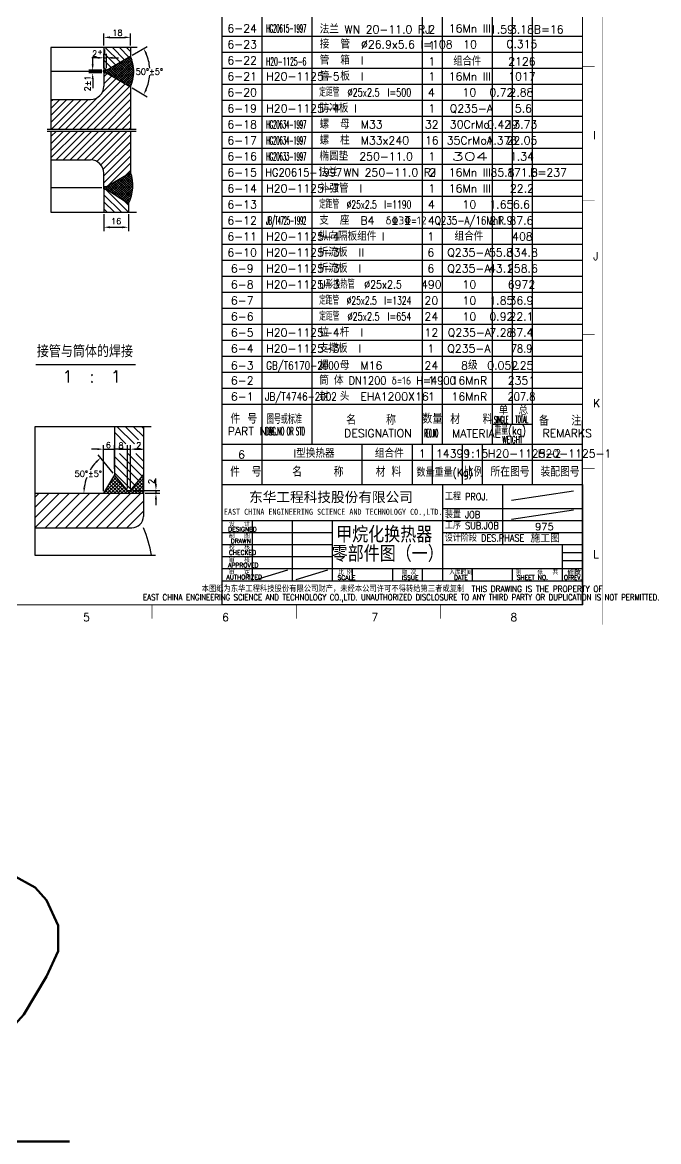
# Model space of a CAD drawing. Extents: x 49444 to 186655, y 41039 to 60167.
# Drawn here: x 81898 to 86664, y 41133 to 49522 of the extents above; entities that cross this region are included whole.
import ezdxf
from ezdxf.enums import TextEntityAlignment as Align

# ---------------------------------------------------------------- set-up
doc = ezdxf.new("R2010")
doc.units = 0
doc.header["$LTSCALE"] = 60
doc.header["$MEASUREMENT"] = 0
doc.header["$PDMODE"] = 3
doc.header["$PDSIZE"] = 0.001
doc.layers.get('0').update_dxf_attribs({"linetype": 'CONTINUOUS'})
doc.layers.get('DEFPOINTS').update_dxf_attribs({"linetype": 'CONTINUOUS'})
doc.layers.add('XX', color=7, linetype='CONTINUOUS')
doc.styles.add('ST', font='')
doc.styles.get("Standard").update_dxf_attribs({"font": 'txt_l', "bigfont": 'hztxt_l'})
doc.styles.get('ST').set_extended_font_data('SimSun')
doc.dimstyles.get("Standard").update_dxf_attribs({"dimtxt": 0.18, "dimasz": 0.18, "dimexe": 0.18, "dimexo": 0.0625, "dimgap": 0.09, "dimtad": 0, "dimtih": 1, "dimtoh": 1, "dimdec": 4, "dimzin": 0, "dimdsep": 46, "dimtxsty": 'Standard', "dimcen": 0.09, "dimadec": 0, "dimazin": 0, "dimtfac": 1, "dimtdec": 4, "dimtofl": 0, "dimtmove": 0, "dimatfit": 3, "dimfxl": 0, "dimtolj": 1, "dimtzin": 0, "dimarcsym": 0})
doc.dimstyles.new('STANDARD$0', dxfattribs={"dimtxt": 3, "dimasz": 3, "dimexe": 2, "dimexo": 1, "dimgap": 0.5, "dimtad": 1, "dimdec": 0, "dimzin": 0, "dimdsep": 46, "dimtxsty": 'Standard', "dimcen": 1, "dimclrd": 256, "dimclre": 256, "dimclrt": 256, "dimadec": 0, "dimazin": 0, "dimtfac": 1.5, "dimtdec": 3, "dimtix": 1, "dimtmove": 0, "dimatfit": 2, "dimfxl": 0, "dimtolj": 1, "dimarcsym": 0})
pattern_1 = [(135, (17528.828, 26978.415), (-8.8388348, -8.8388348), []), (225, (17528.828, 26978.415), (8.8388348, -8.8388348), [])]

# ---------------------------------------------------------------- blocks, each defined once
blk = doc.blocks.new('*D53')
at = {"lineweight": -2}
for p, q in [((82508.3, 48083.8), (82508.3, 47956.6)), ((82692.1, 48083.8), (82692.1, 47956.6)), ((82553.3, 47986.6), (82647.1, 47986.6))]:
    blk.add_line(p, q, dxfattribs=at)
for points in [[(82553.3, 47994.1), (82553.3, 47979.1), (82508.3, 47986.6)], [(82647.1, 47994.1), (82647.1, 47979.1), (82692.1, 47986.6)]]:
    blk.add_solid(points)
at = {"layer": 'DEFPOINTS', "color": 0}
for p in [(82508.3, 48098.8), (82692.1, 48098.8), (82692.1, 47986.6)]:
    blk.add_point(p, dxfattribs=at)
at = {"insert": (82600.5, 48032.1), "char_height": 45, "attachment_point": 5}
blk.add_mtext('\\A1;16', dxfattribs=at)
blk = doc.blocks.new('*D74')
at = {"lineweight": -2}
for p, q in [((82508.3, 49348.3), (82508.3, 49440.3)), ((82708.3, 49348.3), (82708.3, 49440.3)), ((82553.3, 49410.3), (82663.3, 49410.3))]:
    blk.add_line(p, q, dxfattribs=at)
for points in [[(82553.3, 49417.8), (82553.3, 49402.8), (82508.3, 49410.3)], [(82663.3, 49417.8), (82663.3, 49402.8), (82708.3, 49410.3)]]:
    blk.add_solid(points)
at = {"layer": 'DEFPOINTS', "color": 0}
for p in [(82508.3, 49333.3), (82708.3, 49410.3), (82708.3, 49333.3)]:
    blk.add_point(p, dxfattribs=at)
at = {"insert": (82610.2, 49444.4), "char_height": 45, "attachment_point": 5}
blk.add_mtext('\\A1;18', dxfattribs=at)
blk = doc.blocks.new('*D73')
at = {"color": 0, "lineweight": -2}
for p, q in [((82721.2, 49277), (82832.3, 49342.2)), ((82721.2, 49030.6), (82832.3, 48965.5))]:
    blk.add_line(p, q, dxfattribs=at)
for start, end in [(4.44181, 22.86159), (337.13841, 355.26553)]:
    blk.add_arc((82511.2, 49153.8), 342.2, start, end, dxfattribs=at)
at = {"color": 0}
for points in [[(82819.9, 49283.4), (82833.3, 49290.2), (82806.4, 49327)], [(82833.3, 49017.5), (82819.9, 49024.3), (82806.4, 48980.7)]]:
    blk.add_solid(points, dxfattribs=at)
at = {"layer": 'DEFPOINTS', "color": 0}
for p in [(82708.3, 49269.5), (82848.1, 49214.1), (82528.3, 49163.8), (82528.3, 49143.8), (82708.3, 49038.2)]:
    blk.add_point(p, dxfattribs=at)
at = {"color": 0, "insert": (82849.1, 49153), "char_height": 45, "attachment_point": 5}
blk.add_mtext('\\A1;50%%d±5%%d', dxfattribs=at)
blk = doc.blocks.new('*D72')
at = {"lineweight": -2}
for p, q in [((82424.7, 49208.8), (82424.7, 49253.8)), ((82493.3, 49163.8), (82394.7, 49163.8)), ((82493.3, 49143.8), (82394.7, 49143.8)), ((82424.7, 49143.8), (82424.7, 49163.8)), ((82424.7, 49098.8), (82424.7, 49053.8))]:
    blk.add_line(p, q, dxfattribs=at)
for points in [[(82417.2, 49208.8), (82432.2, 49208.8), (82424.7, 49163.8)], [(82417.2, 49098.8), (82432.2, 49098.8), (82424.7, 49143.8)]]:
    blk.add_solid(points)
at = {"layer": 'DEFPOINTS', "color": 0}
for p in [(82424.7, 49163.8), (82508.3, 49163.8), (82508.3, 49143.8)]:
    blk.add_point(p, dxfattribs=at)
at = {"insert": (82386.4, 49064.6), "char_height": 45, "attachment_point": 5, "rotation": 90}
blk.add_mtext('\\A1;2±1', dxfattribs=at)
blk = doc.blocks.new('*D71')
at = {"lineweight": -2}
for p, q in [((82463.3, 49256.9), (82418.3, 49256.9)), ((82508.3, 49178.8), (82508.3, 49286.9)), ((82508.3, 49256.9), (82528.3, 49256.9)), ((82528.3, 49178.8), (82528.3, 49286.9)), ((82573.3, 49256.9), (82618.3, 49256.9))]:
    blk.add_line(p, q, dxfattribs=at)
for points in [[(82463.3, 49264.4), (82463.3, 49249.4), (82508.3, 49256.9)], [(82573.3, 49264.4), (82573.3, 49249.4), (82528.3, 49256.9)]]:
    blk.add_solid(points)
at = {"layer": 'DEFPOINTS', "color": 0}
for p in [(82528.3, 49256.9), (82508.3, 49163.8), (82528.3, 49163.8)]:
    blk.add_point(p, dxfattribs=at)
at = {"insert": (82439.5, 49288.3), "char_height": 45, "attachment_point": 5}
blk.add_mtext('\\A1;2', dxfattribs=at)
blk = doc.blocks.new('CLB_WZ')
at = {"layer": 'XX'}
for s, height, p in [('单^J', 4, (-41.9, 15)), ('总^J', 4, (-32, 14.9)), ('件 号^J', 5, (-175.9, 10.5)), ('名    称^J', 5, (-118.09, 9.9)), ('数量^J', 5, (-80, 10.5)), ('材   料^J', 5, (-66.09, 10.3)), ('备   注^J', 5, (-21.8, 9.5)), ('PART NO.', 4, (-177.2, 4.7)), ('DESIGNATION^J', 4, (-119.09, 3.7)), ('MATERIAL^J', 4, (-65.19, 3.5)), ('REMARKS^J', 4, (-20, 3.7))]:
    blk.add_text(s, height=height, dxfattribs=at).set_placement(p)
for s, height, width, p, p2 in [('图号或标准^J', 5, 0.798981, (-157.7, 10.3), (-138.1, 10.3)), ('SINGLE^J', 3.5, 0.800977, (-44.2, 10.7), (-36, 10.7)), ('TOTAL^J', 3.5, 0.904762, (-33.6, 10.8), (-26, 10.8)), ('DWG.NO OR STD^J', 4, 0.813953, (-158.4, 4.7), (-137.4, 4.7)), ('REO.NO^J', 4, 0.658541, (-79, 3.7), (-71.23, 3.7)), ('重量(kg)^J', 4, 1.174935, (-44, 5), (-26, 5)), ('WEIGHT', 3.5, 0.996337, (-40.07, 0.76), (-29.87, 0.76))]:
    blk.add_text(s, height=height, dxfattribs=dict(at, width=width)).set_placement(p, p2, align=Align.FIT)
blk = doc.blocks.new('*D49')
at = {"lineweight": -2}
for p, q in [((82640.6, 46323.3), (82595.6, 46323.3)), ((82685.6, 46029.1), (82685.6, 46353.3)), ((82685.6, 46323.3), (82707.2, 46323.3)), ((82707.2, 46029.1), (82707.2, 46353.3)), ((82752.2, 46323.3), (82797.2, 46323.3))]:
    blk.add_line(p, q, dxfattribs=at)
for points in [[(82640.6, 46330.8), (82640.6, 46315.8), (82685.6, 46323.3)], [(82752.2, 46330.8), (82752.2, 46315.8), (82707.2, 46323.3)]]:
    blk.add_solid(points)
at = {"layer": 'DEFPOINTS', "color": 0}
for p in [(82707.2, 46323.3), (82685.6, 46014.1), (82707.2, 46014.1)]:
    blk.add_point(p, dxfattribs=at)
at = {"insert": (82770, 46351.7), "char_height": 45, "attachment_point": 5}
blk.add_mtext('\\A1;2', dxfattribs=at)
blk = doc.blocks.new('*D48')
at = {"lineweight": -2}
for p, q in [((82588.4, 46177.2), (82588.4, 46353.3)), ((82640.6, 46323.3), (82633.4, 46323.3)), ((82685.6, 46029.1), (82685.6, 46353.3))]:
    blk.add_line(p, q, dxfattribs=at)
for points in [[(82633.4, 46330.8), (82633.4, 46315.8), (82588.4, 46323.3)], [(82640.6, 46330.8), (82640.6, 46315.8), (82685.6, 46323.3)]]:
    blk.add_solid(points)
at = {"layer": 'DEFPOINTS', "color": 0}
for p in [(82588.4, 46323.3), (82588.4, 46162.2), (82685.6, 46014.1)]:
    blk.add_point(p, dxfattribs=at)
at = {"insert": (82637, 46350.7), "char_height": 45, "attachment_point": 5}
blk.add_mtext('\\A1;8', dxfattribs=at)
blk = doc.blocks.new('*D41')
at = {"color": 0, "lineweight": -2}
blk.add_line((82578.8, 46143), (82464.7, 46280.9), dxfattribs=at)
for start, end in [(137.10744, 149.66072), (159.74663, 172.50946)]:
    blk.add_arc((82703.4, 45992.5), 344.5, start, end, dxfattribs=at)
at = {"color": 0}
for points in [[(82445.9, 46232.4), (82456.2, 46221.5), (82483.8, 46257.8)], [(82369.4, 46036.9), (82354.4, 46037.9), (82359, 45992.5)]]:
    blk.add_solid(points, dxfattribs=at)
at = {"layer": 'DEFPOINTS', "color": 0}
for p in [(82416.5, 46183), (82588.4, 46131.5), (81991.5, 45992.5), (82685.6, 46014.1), (82804.4, 45992.5)]:
    blk.add_point(p, dxfattribs=at)
at = {"color": 0, "insert": (82391.7, 46139.1), "char_height": 45, "attachment_point": 5}
blk.add_mtext('\\A1;50%%d±5%%d', dxfattribs=at)
blk = doc.blocks.new('*D47')
at = {"lineweight": -2}
for p, q in [((82459.8, 46323.3), (82414.8, 46323.3)), ((82504.8, 46007.5), (82504.8, 46353.3)), ((82504.8, 46323.3), (82588.4, 46323.3)), ((82588.4, 46174.9), (82588.4, 46353.3)), ((82633.4, 46323.3), (82678.4, 46323.3))]:
    blk.add_line(p, q, dxfattribs=at)
for points in [[(82459.8, 46330.8), (82459.8, 46315.8), (82504.8, 46323.3)], [(82633.4, 46330.8), (82633.4, 46315.8), (82588.4, 46323.3)]]:
    blk.add_solid(points)
at = {"layer": 'DEFPOINTS', "color": 0}
for p in [(82588.4, 46323.3), (82588.4, 46159.9), (82504.8, 45992.5)]:
    blk.add_point(p, dxfattribs=at)
at = {"insert": (82542.1, 46354), "char_height": 45, "attachment_point": 5}
blk.add_mtext('\\A1;6', dxfattribs=at)
blk = doc.blocks.new('*X0')
at = {"color": 0}
for p, q in [((448.97, 250.98), (465.99, 268)), ((448.97, 258.05), (458.92, 268)), ((448.97, 265.12), (451.85, 268)), ((449.06, 244), (473.06, 268)), ((456.13, 244), (480.13, 268)), ((463.2, 244), (487.2, 268)), ((470.27, 244), (494.27, 268)), ((477.34, 244), (501.34, 268)), ((484.41, 244), (508.41, 268)), ((491.49, 244), (515.49, 268)), ((498.56, 244), (522.56, 268)), ((505.63, 244), (524.23, 262.6)), ((512.7, 244), (524.23, 255.53))]:
    blk.add_line(p, q, dxfattribs=at)
blk = doc.blocks.new('*D46')
at = {"lineweight": -2}
for p, q in [((82898.7, 46059.1), (82898.7, 46104.1)), ((82722.2, 46014.1), (82928.7, 46014.1)), ((82818.8, 45992.5), (82928.7, 45992.5)), ((82898.7, 46014.1), (82898.7, 45992.5)), ((82898.7, 45947.5), (82898.7, 45902.5))]:
    blk.add_line(p, q, dxfattribs=at)
for points in [[(82891.2, 46059.1), (82906.2, 46059.1), (82898.7, 46014.1)], [(82891.2, 45947.5), (82906.2, 45947.5), (82898.7, 45992.5)]]:
    blk.add_solid(points)
at = {"layer": 'DEFPOINTS', "color": 0}
for p in [(82707.2, 46014.1), (82803.8, 45992.5), (82898.7, 45992.5)]:
    blk.add_point(p, dxfattribs=at)
at = {"insert": (82864.7, 46080.7), "char_height": 45, "attachment_point": 5, "rotation": 90}
blk.add_mtext('\\A1;2', dxfattribs=at)

msp = doc.modelspace()

# ---------------------------------------------------------------- hatches: boundary and pattern name
h = msp.add_hatch()
h.set_pattern_fill('ANSI31', color=256, scale=300, angle=90, style=0)
h.set_pattern_definition([(135, (17528.828, 26978.415), (-26.516504, -26.516504), [])])
h.paths.add_polyline_path([(82508.279107, 49333.316495), (82508.279107, 49163.844507), (82528.279107, 49163.844507), (82708.279107, 49269.454503), (82708.279107, 49333.316495)])
h.paths.add_polyline_path([(82692.052019, 48165.988748), (82528.279107, 48271.598744), (82508.279107, 48271.598744), (82508.279107, 48098.777357), (82692.052019, 48098.777357)])
h = msp.add_hatch()
h.set_pattern_fill('ANSI37', color=256, scale=100, angle=90, style=0)
h.set_pattern_definition(pattern_1)
h.paths.add_polyline_path([(82708.279107, 49269.454503), (82528.279107, 49163.844507), (82508.279107, 49163.844507, 0.3564255035), (82508.279107, 49143.844507), (82528.279107, 49143.844507), (82708.279107, 49038.23451, 0.2133487302)])
h = msp.add_hatch()
h.set_pattern_fill('ANSI31', color=256, scale=300, style=0)
h.set_pattern_definition([(45, (17528.828, 26932.964), (-26.516504, 26.516504), [])])
h.paths.add_polyline_path([(82708.279107, 48722.444254), (82708.279107, 49038.23451), (82528.279107, 49143.844507), (82508.279107, 49143.844507), (82508.279107, 49043.844507, -0.4142135624), (82408.279107, 48943.844507), (82112.329671, 48943.844507), (82112.329671, 48722.444254)])
h.paths.add_polyline_path([(82112.329671, 48707.11092), (82112.329671, 48491.598744), (82408.279107, 48491.598744, -0.4142135624), (82508.279107, 48391.598744), (82508.279107, 48291.598744), (82528.279107, 48291.598744), (82708.279107, 48397.20874), (82708.279107, 48707.11092)])
h = msp.add_hatch()
h.set_pattern_fill('ANSI37', color=256, scale=100, angle=90, style=0)
h.set_pattern_definition(pattern_1)
h.paths.add_polyline_path([(82528.279107, 48291.598744), (82508.279107, 48291.598744, 0.3564255035), (82508.279107, 48271.598744), (82528.279107, 48271.598744), (82692.052019, 48165.988748, 0.2128252626), (82708.279107, 48397.20874)])
h = msp.add_hatch()
h.set_pattern_fill('ANSI37', color=256, scale=150, style=0)
h.set_pattern_definition([(45, (31388.223, -2051.364), (-13.258252, 13.258252), []), (135, (31388.223, -2051.364), (-13.258252, -13.258252), [])])
h.paths.add_polyline_path([(82804.356159, 45992.469368), (82804.356159, 46130.989041), (82707.156159, 46014.069368), (82685.556159, 46014.069368), (82588.356159, 46131.493444), (82504.800875, 45992.469368)])

# ---------------------------------------------------------------- linework, layer by layer
for p, q in [((83394.736805, 46057.422896), (83394.736805, 50377.422896)), ((83694.736805, 46357.422896), (83694.736805, 50377.422896)), ((84069.736805, 46357.422896), (84069.736805, 50377.422896)), ((84894.736805, 46357.422896), (84894.736805, 50377.422896)), ((85044.736805, 46357.422896), (85044.736805, 50377.422896)), ((85419.736805, 46357.422896), (85419.736805, 50377.422896)), ((85569.736805, 46507.422896), (85569.736805, 50377.422896)), ((85719.736805, 46357.422896), (85719.736805, 50377.422896)), ((86094.736805, 49417.422896), (83394.736805, 49417.422896)), ((82508.279107, 49333.316495), (82508.279107, 49163.844507)), ((82708.279107, 49333.316495), (82708.279107, 49269.454503)), ((82528.279107, 49163.844507), (82708.279107, 49269.454503)), ((86094.736805, 49297.422896), (83394.736805, 49297.422896)), ((86094.736805, 49177.422896), (83394.736805, 49177.422896)), ((82496.400492, 49153.844507), (82112.329671, 49153.844507)), ((82508.279107, 49163.844507), (82528.279107, 49163.844507)), ((82508.279107, 49143.844507), (82508.279107, 49043.844507)), ((82508.279107, 49143.844507), (82528.279107, 49143.844507)), ((82528.279107, 49143.844507), (82708.279107, 49038.23451)), ((82424.652794, 49053.844507), (82424.652794, 49028.204105)), ((82708.279107, 49038.23451), (82708.279107, 48722.444254)), ((86094.736805, 49057.422896), (83394.736805, 49057.422896)), ((82112.329671, 48943.844507), (82408.279107, 48943.844507)), ((86094.736805, 48937.422896), (83394.736805, 48937.422896)), ((86094.736805, 48817.422896), (83394.736805, 48817.422896)), ((82084.822005, 48722.444254), (82749.32298, 48722.444254)), ((82084.822005, 48707.11092), (82749.32298, 48707.11092)), ((82708.279107, 48707.11092), (82708.279107, 48397.20874)), ((86094.736805, 48697.422896), (83394.736805, 48697.422896)), ((86094.736805, 48577.422896), (83394.736805, 48577.422896)), ((82112.329671, 48491.598744), (82408.279107, 48491.598744)), ((86094.736805, 48457.422896), (83394.736805, 48457.422896)), ((82508.279107, 48291.598744), (82508.279107, 48391.598744)), ((82528.279107, 48291.598744), (82708.279107, 48397.20874)), ((86094.736805, 48337.422896), (83394.736805, 48337.422896)), ((82494.144506, 48281.598744), (82112.329671, 48281.598744)), ((82508.279107, 48291.598744), (82528.279107, 48291.598744)), ((82508.279107, 48271.598744), (82508.279107, 48098.777357)), ((82508.279107, 48271.598744), (82528.279107, 48271.598744)), ((82528.279107, 48271.598744), (82692.052019, 48165.988748)), ((82692.052019, 48165.988748), (82692.052019, 48098.777357)), ((86094.736805, 48217.422896), (83394.736805, 48217.422896)), ((86094.736805, 48097.422896), (83394.736805, 48097.422896)), ((86094.736805, 47977.422896), (83394.736805, 47977.422896)), ((86094.736805, 47857.422896), (83394.736805, 47857.422896)), ((86094.736805, 47737.422896), (83394.736805, 47737.422896)), ((86094.736805, 47617.422896), (83394.736805, 47617.422896)), ((86094.736805, 47497.422896), (83394.736805, 47497.422896)), ((86094.736805, 47377.422896), (83394.736805, 47377.422896)), ((86094.736805, 47257.422896), (83394.736805, 47257.422896)), ((86094.736805, 47137.422896), (83394.736805, 47137.422896)), ((86094.736805, 47017.422896), (83394.736805, 47017.422896)), ((81999.524289, 46956.855304), (82745.422548, 46956.855304)), ((86094.736805, 46897.422896), (83394.736805, 46897.422896)), ((86094.736805, 46777.422896), (83394.736805, 46777.422896)), ((86094.736805, 46657.422896), (83394.736805, 46657.422896)), ((81991.495158, 46491.098007), (81991.495158, 45528.11475)), ((82861.676404, 46491.098007), (81991.495158, 46491.098007)), ((85719.736805, 46507.422896), (85419.736805, 46507.422896)), ((85562.735759, 45940.285775), (86027.745651, 46010.037258)), ((85044.736804, 45877.422889), (86094.736809, 45877.422889)), ((85562.735759, 45797.622734), (86027.745651, 45867.374217)), ((83619.736809, 45787.422889), (83619.736809, 45337.422889)), ((83919.736803, 45787.422889), (83919.736803, 45337.422889)), ((85044.736809, 45787.422889), (86094.736809, 45787.422889)), ((83394.736809, 45697.422889), (84219.736809, 45697.422889)), ((85044.736804, 45697.422889), (86094.736809, 45697.422889)), ((83394.736809, 45607.422889), (84219.736809, 45607.422889)), ((85944.736809, 45607.422889), (86094.736809, 45607.422889)), ((81991.495158, 45528.11475), (82896.475122, 45528.11475)), ((83394.736809, 45517.422889), (84219.736809, 45517.422889)), ((85944.736809, 45547.422889), (86094.736809, 45547.422889)), ((85944.736809, 45487.422889), (86094.736809, 45487.422889)), ((83648.343099, 45346.004785), (83887.433981, 45417.732051)), ((83948.343093, 45346.004785), (84187.433974, 45417.732051))]:
    msp.add_line(p, q)
at = {"color": 0}
for p, q in [((82737.270656, 46362.575408), (82608.748056, 46491.098007)), ((82768.864021, 46392.076068), (82669.842082, 46491.098007)), ((82804.356155, 46417.67796), (82730.936108, 46491.098007)), ((82804.356155, 46478.771986), (82792.030134, 46491.098007)), ((82674.324118, 46364.226341), (82588.356155, 46450.395882)), ((82768.096654, 46087.373306), (82588.356155, 46267.113805)), ((82795.830394, 46120.733592), (82626.107003, 46290.456982)), ((82804.356155, 46173.301856), (82687.201029, 46290.456982)), ((82804.356155, 46234.395882), (82748.295055, 46290.456982)), ((82740.362914, 46054.01302), (82588.356155, 46206.019779)), ((82712.914991, 46020.996536), (82588.356155, 46145.555372))]:
    msp.add_line(p, q, dxfattribs=at)
for points, format in [([(77334.736803, 57622.422896, 1.5, 1.5, 0), (77334.736803, 45007.422896, 1.5, 1.5, 0), (86244.736803, 45007.422896, 1.5, 1.5, 0), (86244.736803, 57622.422896, 1.5, 1.5, 0), (77334.736803, 57622.422896, 1.5, 1.5, 1.9635677679)], "xyseb"), ([(77709.736803, 57472.422896, 7.5, 7.5, 0), (77709.736803, 45157.422896, 7.5, 7.5, 0), (86094.736803, 45157.422896, 7.5, 7.5, 0), (86094.736803, 57472.422896, 7.5, 7.5, 0), (77709.736803, 57472.422896, 7.5, 7.5, 0)], "xyseb"), ([(86184.736803, 49192.422896, 4.5, 4.5, 0), (86094.736803, 49192.422896, 4.5, 4.5, 0)], "xyseb"), ([(86184.736803, 48187.422896, 4.5, 4.5, 0), (86094.736803, 48187.422896, 4.5, 4.5, 0)], "xyseb"), ([(86184.736803, 47182.422896, 4.5, 4.5, 0), (86094.736803, 47182.422896, 4.5, 4.5, 0)], "xyseb"), ([(86184.736803, 46177.422896, 4.5, 4.5, 0), (86094.736803, 46177.422896, 4.5, 4.5, 0)], "xyseb"), ([(82717.956159, 45733.269368, 0.414214), (82804.356159, 45819.669368)], "xyb"), ([(82866.079379, 45528.11475, 0.050567), (82806.207214, 45734.69756, 0.383142)], "xyb"), ([(82869.736803, 45157.422896, 4.5, 4.5, 0), (82869.736803, 45052.422896, 4.5, 4.5, 0)], "xyseb"), ([(83949.736803, 45157.422896, 4.5, 4.5, 0), (83949.736803, 45052.422896, 4.5, 4.5, 0)], "xyseb"), ([(85029.736803, 45157.422896, 4.5, 4.5, 0), (85029.736803, 45052.422896, 4.5, 4.5, 0)], "xyseb")]:
    msp.add_lwpolyline(points, format=format)
for points in [[(82757.987281, 49333.316495), (82112.329671, 49333.316495), (82112.329671, 48722.444254)], [(82112.329671, 48707.11092), (82112.329671, 48098.777357), (82754.07183, 48098.777357)], [(82588.356159, 46491.098003), (82588.356159, 46131.493444)], [(82804.356159, 46491.098003), (82804.356159, 45819.669368)], [(86094.736805, 45157.422895), (86094.736805, 46537.422895)], [(86094.736805, 46357.422896), (83394.736805, 46357.422896)], [(86094.736805, 46237.422896), (83394.736805, 46237.422896)], [(82588.356159, 46131.493444), (82504.800875, 45992.469368)], [(82685.556159, 46014.069368), (82588.356159, 46131.493444)], [(82707.156159, 46014.069368), (82804.356159, 46130.989041)], [(81991.495163, 45992.469368), (82804.356159, 45992.469368)], [(82685.556159, 46014.069368), (82707.156159, 46014.069368)], [(86094.736803, 46057.422896), (86094.736803, 45157.422896), (83394.736803, 45157.422896), (83394.736803, 46057.422896)], [(83394.736803, 46057.422896), (86094.736803, 46057.422896)], [(85044.736803, 46057.422896), (85044.736803, 45337.422896)], [(85494.736803, 46057.422896), (85494.736803, 45607.422896)], [(81991.495163, 45733.269368), (82717.956159, 45733.269368)], [(83394.736803, 45787.422896), (85044.736803, 45787.422896)], [(84219.736803, 45787.422896), (84219.736803, 45337.422896)], [(85044.736803, 45607.422896), (86094.736803, 45607.422896)], [(85944.736803, 45337.422896), (85944.736803, 45607.422896)], [(83394.736803, 45427.422896), (86094.736803, 45427.422896)], [(84369.736803, 45427.422896), (84369.736803, 45337.422896)], [(84669.736803, 45427.422896), (84669.736803, 45337.422896)], [(84894.736803, 45337.422896), (84894.736803, 45427.422896)], [(85269.736803, 45337.422896), (85269.736803, 45427.422896)], [(85569.736803, 45337.422896), (85569.736803, 45427.422896)], [(83394.736803, 45337.422896), (86094.736803, 45337.422896)]]:
    msp.add_lwpolyline(points)
at = {"color": 7}
for points in [[(83694.736805, 46057.422896), (83694.736805, 46357.422896)], [(84444.736805, 46057.422896), (84444.736805, 46357.422896)], [(84819.736805, 46057.422896), (84819.736805, 46357.422896)], [(84969.736805, 46057.422896), (84969.736805, 46357.422896)], [(85194.736805, 46057.422896), (85194.736805, 46357.422896)], [(85344.736805, 46057.422896), (85344.736805, 46357.422896)], [(85719.736805, 46057.422896), (85719.736805, 46357.422896)]]:
    msp.add_lwpolyline(points, dxfattribs=at)
for centre, radius, start, end in [((82449.670356, 49153.844507), 283.273997, 335.9131621668, 24.0868378332), ((82520.525157, 49153.844507), 15.810304, 140.7652721719, 219.2347278284), ((82408.279107, 49043.844507), 100, 270, 0), ((82408.279107, 48391.598744), 100, 0, 90), ((82440.860143, 48299.796876), 284.608458, 331.9560889523, 20.0150054381), ((82520.525157, 48281.598744), 15.810304, 140.7652721716, 219.2347278281)]:
    msp.add_arc(centre, radius, start, end)

# ---------------------------------------------------------------- block references
for name, p, xscale, yscale, zscale in [('CLB_WZ', (86094.736805, 46357.422896), 15, 15, 15), ('*X0', (77142.650149, 43098.083749), 10.8, 10.8, 10.8)]:
    msp.add_blockref(name, p, dxfattribs=dict(xscale=xscale, yscale=yscale, zscale=zscale))

# ---------------------------------------------------------------- texts
for s, height, p in [('6-24', 60, (83544.736805, 49447.422896)), ('16Mn III', 60, (85250.443398, 49447.422895)), ('2', 60, (84965.443396, 49439.600994)), ('1.59', 60, (85490.443396, 49439.600994)), ('3.18', 60, (85640.443396, 49439.600994)), ('B=16', 60, (85841.15919, 49439.600994)), ('6-23', 60, (83544.736805, 49327.422896)), ('1', 60, (84965.443396, 49319.600994)), ('10', 60, (85251.378259, 49327.422896)), ('0.315', 60, (85640.443396, 49330.355176)), ('6-22', 60, (83544.736805, 49207.422896)), ('1', 60, (84965.443394, 49199.600994)), ('2126', 60, (85640.443394, 49199.600994)), ('6-21', 60, (83544.736805, 49087.422896)), ('1', 60, (84965.631046, 49087.422896)), ('16Mn III', 60, (85250.443398, 49087.422895)), ('1017', 60, (85640.631046, 49087.422896)), ('6-20', 60, (83544.736805, 48967.422896)), ('4', 60, (84961.94869, 48967.422896)), ('10', 60, (85246.94869, 48967.422896)), ('0.72', 60, (85486.94869, 48967.422896)), ('2.88', 60, (85636.94869, 48967.422896)), ('6-19', 60, (83544.736805, 48847.422896)), ('1', 60, (84966.335278, 48847.422896)), ('Q235-A', 60, (85261.774757, 48847.422896)), ('5.6', 60, (85651.774757, 48847.422896)), ('6-18', 60, (83544.736805, 48727.422896)), ('32', 60, (84965.443398, 48727.422895)), ('30CrMo', 60, (85250.443398, 48727.422895)), ('13.73', 60, (85640.443398, 48727.422895)), ('6-17', 60, (83544.736805, 48607.422896)), ('16', 60, (84965.443398, 48607.422895)), ('35CrMoA', 60, (85250.443398, 48607.422895)), ('1.378', 60, (85490.443398, 48607.422895)), ('22.05', 60, (85640.443398, 48607.422895)), ('6-16', 60, (83544.736805, 48487.422896)), ('1', 60, (84965.443398, 48487.422895)), ('1.34', 60, (85640.443398, 48487.422895)), ('6-15', 60, (83544.736805, 48367.422896)), ('16Mn III', 60, (85250.443398, 48367.422895)), ('6-14', 60, (83544.736805, 48247.422896)), ('1', 60, (84965.443398, 48247.422895)), ('16Mn III', 60, (85250.443398, 48247.422895)), ('22.2', 60, (85640.443398, 48247.422895)), ('6-13', 60, (83544.736805, 48127.422896)), ('4', 60, (84961.94869, 48127.422896)), ('10', 60, (85246.94869, 48127.422896)), ('1.65', 60, (85486.94869, 48127.422896)), ('6.6', 60, (85636.94869, 48127.422896)), ('6-12', 60, (83544.736805, 48007.422896)), ('4', 60, (84961.94869, 48007.422896)), ('21.9', 60, (85486.94869, 48007.422896)), ('87.6', 60, (85636.94869, 48007.422896)), ('6-11', 60, (83544.736805, 47887.422896)), ('1', 60, (84958.36451, 47887.422896)), ('组合件', 60, (85243.36451, 47887.422896)), ('408', 60, (85644.136906, 47887.422896)), ('6-10', 60, (83544.736805, 47767.422896)), ('6', 60, (84958.36451, 47767.422896)), ('Q235-A', 60, (85243.36451, 47767.422896)), ('55.8', 60, (85483.36451, 47767.422896)), ('334.8', 60, (85644.136906, 47767.422896)), ('6-9', 60, (83544.736805, 47647.422896)), ('6', 60, (84958.36451, 47647.422896)), ('Q235-A', 60, (85243.36451, 47647.422896)), ('43.1', 60, (85483.36451, 47647.422896)), ('258.6', 60, (85644.136906, 47647.422896)), ('6-8', 60, (83544.736804, 47527.422896)), ('490', 60, (84961.94869, 47527.422896)), ('10', 60, (85246.94869, 47527.422896)), ('6972', 60, (85636.94869, 47527.422896)), ('6-7', 60, (83544.736804, 47407.422896)), ('20', 60, (84961.94869, 47407.422896)), ('10', 60, (85246.94869, 47407.422896)), ('1.85', 60, (85486.94869, 47407.422896)), ('36.9', 60, (85636.94869, 47407.422896)), ('6-6', 60, (83544.736804, 47287.422896)), ('24', 60, (84961.94869, 47287.422896)), ('10', 60, (85246.94869, 47287.422896)), ('0.92', 60, (85486.94869, 47287.422896)), ('22.1', 60, (85636.94869, 47287.422896)), ('6-5', 60, (83544.736804, 47167.422896)), ('12', 60, (84961.94869, 47167.422896)), ('Q235-A', 60, (85246.94869, 47167.422896)), ('7.28', 60, (85486.94869, 47167.422896)), ('87.4', 60, (85636.94869, 47167.422896)), ('6-4', 60, (83544.736804, 47047.422896)), ('1', 60, (84958.36451, 47047.422896)), ('Q235-A', 60, (85243.36451, 47047.422896)), ('8级', 60, (85246.948688, 46920.253539)), ('6-3', 60, (83544.736802, 46920.253539)), ('24', 60, (84961.948688, 46920.253539)), ('0.052', 60, (85496.38735, 46920.253539)), ('1.25', 60, (85636.948688, 46920.253539)), ('6-2', 60, (83544.736804, 46807.422896)), ('1', 60, (84961.94869, 46807.422896)), ('16MnR', 60, (85246.94869, 46807.422896)), ('2351', 60, (85636.94869, 46807.422896)), ('6-1', 60, (83544.736804, 46687.422896)), ('1', 60, (84961.94869, 46687.422896)), ('16MnR', 60, (85246.94869, 46687.422896)), ('甲烷化换热器 ', 120, (84649.849679, 45623.351548)), ('零部件图（一）', 120, (84635.170795, 45479.095727))]:
    msp.add_text(s, height=height).set_placement(p, align=Align.CENTER)
for s, width, p, p2 in [('HG20615-1997', 0.843882, (83724.736809, 49447.422895), (84024.736809, 49447.422895)), ('H20-1125-6', 1.015228, (83724.736804, 49199.600994), (84024.736804, 49199.600994)), ('组合件', 1.191063, (85126.631201, 49199.600994), (85335.4395, 49199.600994)), ('定距管  %%c25x2.5  l=500', 1.052632, (84121.94869, 48967.422896), (84811.94869, 48967.422896)), ('HG20634-1997', 0.843882, (83724.736809, 48727.422895), (84024.736809, 48727.422895)), ('HG20634-1997', 0.843882, (83724.736809, 48607.422895), (84024.736809, 48607.422895)), ('HG20633-1997', 0.843882, (83724.736809, 48487.422895), (84024.736809, 48487.422895)), ('304', 3.157895, (85115.443398, 48487.422895), (85385.443398, 48487.422895)), ('定距管  %%c25x2.5  l=1190', 1.006565, (84121.94869, 48127.422896), (84811.94869, 48127.422896)), ('JB/T4725-1992', 0.77821, (83724.736805, 48007.422896), (84024.736805, 48007.422896)), ('U形换热管  %%c25x2.5  ', 1.15, (84121.94869, 47527.422896), (84811.94869, 47527.422896)), ('定距管  %%c25x2.5  l=1324', 1.006565, (84121.94869, 47407.422896), (84811.94869, 47407.422896)), ('定距管  %%c25x2.5  l=654', 1.052632, (84121.94869, 47287.422896), (84811.94869, 47287.422896))]:
    msp.add_text(s, height=60, dxfattribs=dict(width=width)).set_placement(p, p2, align=Align.FIT)
for s, height, p in [('法兰 WN 20-11.0 RJ', 60, (84125.443396, 49439.600994)), ('接  管  %%c26.9x5.6 l=108', 60, (84126.378259, 49327.422896)), ('+1', 34.848, (82460.315935, 49283.869725)), ('管  箱  I', 60, (84125.631046, 49207.422896)), ('H20-1125-5', 60, (83724.736805, 49087.422896)), ('管  板  I', 60, (84125.631046, 49087.422896)), ('防冲板 I', 60, (84125.174755, 48847.422896)), ('H20-1125-4', 60, (83724.967305, 48847.422896)), ('螺  母  M33', 60, (84123.849505, 48727.422895)), ('螺  柱  M33x240', 60, (84123.849505, 48607.422895)), ('I', 60, (86174.146895, 48648.042595)), ('椭圆垫  250-11.0', 60, (84123.849505, 48487.422895)), ('H20-1125-7', 60, (83724.736809, 48247.422895)), ('补强管  I', 60, (84125.443398, 48247.422895)), ('支  座  B4  δ%%1323%%133=12', 60, (84121.94869, 48007.422896)), ('H20-1125-4', 60, (83724.736805, 47887.422896)), ('纵向隔板组件 I', 60, (84118.36451, 47887.422896)), ('H20-1125-3', 60, (83724.736805, 47767.422896)), ('折流板  II', 60, (84118.36451, 47767.422896)), ('J', 60, (86174.146895, 47740.542595)), ('H20-1125-3', 60, (83724.736805, 47647.422896)), ('折流板  I', 60, (84118.36451, 47647.422896)), ('H20-1125-3', 60, (83724.736805, 47527.422896)), ('H20-1125-4', 60, (83724.736805, 47167.422896)), ('拉  杆  I', 60, (84121.94869, 47167.422896)), ('接管与筒体的焊接', 90, (82006.560982, 47011.873536)), ('H20-1125-3', 60, (83724.736805, 47047.422896)), ('支撑板  I', 60, (84118.36451, 47047.422896)), ('螺  母  M16', 60, (84121.948688, 46920.253539)), ('1  :  1', 90, (82198.709273, 46823.075651)), ('封  头  EHA1200X16', 60, (84121.94869, 46687.422896)), ('K', 60, (86174.146895, 46638.042595)), ('6', 60, (83514.736807, 46252.422897)), ('I型换热器', 60, (83928.720902, 46260.128789)), ('组合件', 60, (84538.963983, 46260.128789)), ('1', 60, (84867.980492, 46260.128789)), ('14399', 60, (84996.258167, 46260.128789)), ('1:15', 60, (85208.830695, 46260.128789)), ('H20-1125-2', 60, (85385.480492, 46260.128789)), ('H20-1125-1', 60, (85760.480492, 46260.128789)), ('DESIGNED^J', 33, (83439.735735, 45706.125402)), ('DRAWN^J', 33, (83459.096602, 45618.197896)), ('CHECKED^J', 33, (83445.361826, 45531.992215)), ('L', 60, (86174.146895, 45505.542595)), ('APPROVED^J', 33, (83439.128011, 45437.114163)), ('修改', 37.5, (85981.195488, 45378.402346)), ('AUTHORIZED', 33, (83426.528194, 45347.114163)), ('SCALE', 33, (84259.111582, 45343.617468)), ('ISSUE', 33, (84740.765508, 45343.617468)), ('DATE', 33, (85131.481366, 45344.922889)), ('SHEET NO.    OF^J', 33, (85601.432472, 45344.922889)), ('5', 60, (82352.236803, 45033.042595)), ('6', 60, (83394.736803, 45033.042595)), ('7', 60, (84512.236803, 45033.042595)), ('8', 60, (85554.736803, 45033.042595)), ('2', 2000, (80794.000378, 41132.516082))]:
    msp.add_text(s, height=height).set_placement(p)
for s, p in [('0.429', (85494.736807, 48757.422896)), ('2', (84969.736807, 48397.422896)), ('85.8', (85494.736807, 48397.422896)), ('171.6', (85644.736807, 48397.422896)), ('B=237', (85840.431375, 48397.422896))]:
    msp.add_text(s, height=60).set_placement(p, align=Align.MIDDLE_CENTER)
at = {"width": 0.9}
msp.add_text('HG20615-1997', height=60, dxfattribs=at).set_placement((83717.236807, 48397.422896), align=Align.MIDDLE_LEFT)
for s, height, p in [('法兰 WN 250-11.0 RJ', 60, (84117.564025, 48397.422896)), ('975', 54.4251969, (85738.98837, 45742.422897)), ('施工图', 54.4251969, (85704.587161, 45652.422897))]:
    msp.add_text(s, height=height).set_placement(p, align=Align.MIDDLE_LEFT)
for s, height, width, p in [('Q235-A/16MnR', 60, 0.8, (85246.94869, 48007.422896)), ('78.9', 60, 0.9, (85638.086051, 47047.422896)), ('207.8', 60, 0.9, (85636.94869, 46687.422896)), ('EAST CHINA ENGINEERING SCIENCE AND TECHNOLOGY CO.,LTD. UNAUTHORIZED DISCLOSURE TO ANY THIRD PARTY OR DUPLICATION IS NOT PERMITTED.', 45, 0.85, (84736.681612, 45190.062131)), ('本图纸为东华工程科技股份有限公司财产，未经本公司许可不得转给第三者或复制  THIS DRAWING IS THE PROPERTY OF', 45, 0.9, (84742.974269, 45253.114084))]:
    msp.add_text(s, height=height, dxfattribs=dict(width=width)).set_placement(p, align=Align.CENTER)
for s, height, width, p in [('GB/T6170-2000', 60, 0.8, (83724.736803, 46920.253539)), ('筒 体 DN1200 δ=16 H=4900', 60, 0.9, (84121.94869, 46807.422896)), ('JB/T4746-2002', 60, 0.8, (83716.138875, 46687.422896)), ('件  号', 75, 0.85, (83454.736807, 46117.422897)), ('名     称', 75, 0.85, (83919.736807, 46117.422897)), ('材 料', 75, 0.85, (84545.555711, 46117.422897)), ('数量', 60, 0.85, (84849.736807, 46117.422897)), ('重量(Kg)', 60, 0.85, (84984.736807, 46117.422897)), ('比例', 75, 0.85, (85206.046058, 46117.422897)), ('所在图号', 75, 0.85, (85404.736807, 46117.422897)), ('装配图号', 75, 0.85, (85779.736807, 46117.422897)), ('工程 PROJ.', 52.5, 0.85, (85063.259758, 45940.573147)), ('装置 JOB', 52.5, 0.85, (85063.259758, 45805.871092)), ('设   计^J', 37.5, 0.85, (83445.620952, 45743.042437)), ('工序 SUB.JOB', 52.5, 0.85, (85063.259758, 45723.729474)), ('制   图^J', 37.5, 0.85, (83445.640061, 45657.012107)), ('设计阶段 DES.PHASE', 52.5, 0.85, (85062.342567, 45631.449934)), ('校   核^J', 37.5, 0.85, (83445.640061, 45567.04761)), ('审   核^J', 37.5, 0.85, (83445.640061, 45473.246794)), ('审   定', 37.5, 0.85, (83445.640061, 45383.246794)), (' 比 例', 37.5, 0.85, (84240.22819, 45382.008316)), ('版 次', 37.5, 0.85, (84740.468988, 45382.008316)), ('入库时间', 37.5, 0.85, (85095.206362, 45382.008316)), ('第     张   共     张^J', 37.5, 0.85, (85593.482136, 45383.196526)), ('REV.', 33, 0.85, (86004.19281, 45343.325963))]:
    msp.add_text(s, height=height, dxfattribs=dict(width=width)).set_placement(p)
at = {"style": 'ST'}
msp.add_text('东华工程科技股份有限公司', height=75, dxfattribs=at).set_placement((84210.313415, 45926.511558), align=Align.CENTER)
at = {"style": 'ST', "width": 0.9}
msp.add_text('EAST CHINA ENGINEERING SCIENCE AND TECHNOLOGY CO.,LTD.', height=45, dxfattribs=at).set_placement((84226.469017, 45831.085946), align=Align.CENTER)

# ---------------------------------------------------------------- dimensions: what is measured, and where the dimension line sits
for base, p1, p2, text, override, picture, middle in [((82708.279107, 49410.288039), (82508.279107, 49333.316495), (82708.279107, 49333.316495), '18', {"dimscale": 15, "dimgap": 0.1, "dimcen": 3, "dimtdec": 2, "dimtmove": 2, "dimatfit": 3}, '*D74', (82610.22187, 49444.432962)), ((82528.279107, 49256.914422), (82508.279107, 49163.844507), (82528.279107, 49163.844507), '2', {"dimscale": 15, "dimgap": 0.1, "dimcen": 3, "dimtdec": 2, "dimtmove": 2, "dimatfit": 3}, '*D71', (82439.513259, 49288.283809)), ((82692.052019, 47986.642052), (82508.279107, 48098.777357), (82692.052019, 48098.777357), '16', {"dimscale": 15, "dimgap": 0.1, "dimcen": 3, "dimtdec": 2, "dimtmove": 2, "dimatfit": 3}, '*D53', (82600.49341, 48032.115546)), ((82588.356155, 46323.276079), (82504.800875, 45992.469368), (82588.356155, 46159.928717), '6', {"dimscale": 15, "dimgap": 0.1, "dimcen": 3, "dimtdec": 0, "dimtmove": 2, "dimatfit": 3}, '*D47', (82542.097425, 46353.954332)), ((82707.156152, 46323.276079), (82685.556152, 46014.069363), (82707.156152, 46014.069363), '2', {"dimscale": 15, "dimgap": 0.1, "dimcen": 3, "dimtdec": 0, "dimtmove": 2, "dimatfit": 3}, '*D49', (82769.963807, 46351.652366))]:
    dim = msp.add_linear_dim(base=base, p1=p1, p2=p2, text=text, dimstyle='STANDARD$0', override=override)
    dim.commit()
    dim.dimension.update_dxf_attribs({"geometry": picture, "text_midpoint": middle, "dimtype": 160})
dim = msp.add_angular_dim_2l(base=(82848.117045, 49214.056735), line1=((82528.279107, 49163.844507), (82708.279107, 49269.454503)), line2=((82528.279107, 49143.844507), (82708.279107, 49038.23451)), text='50%%d±5%%d', dimstyle='Standard', override={"dimscale": 15, "dimtxt": 3, "dimasz": 3, "dimexe": 2, "dimexo": 1, "dimgap": 0.1, "dimtad": 1, "dimdec": 0, "dimcen": 3, "dimtdec": 0, "dimtofl": 1, "dimtmove": 2})
dim.commit()
dim.dimension.update_dxf_attribs({"geometry": '*D73', "text_midpoint": (82849.098185, 49152.973284), "dimtype": 162})
for base, p1, p2, text, override, picture, middle in [((82424.652794, 49163.844507), (82508.279107, 49143.844507), (82508.279107, 49163.844507), '2±1', {"dimscale": 15, "dimgap": 0.1, "dimcen": 3, "dimtdec": 2, "dimtmove": 2, "dimatfit": 3}, '*D72', (82386.440248, 49064.6377)), ((82898.706081, 45992.469368), (82707.156159, 46014.069368), (82803.849248, 45992.469368), '2', {"dimscale": 15, "dimgap": 0.1, "dimcen": 3, "dimtdec": 0, "dimtmove": 2, "dimatfit": 3}, '*D46', (82864.673781, 46080.685077))]:
    dim = msp.add_linear_dim(base=base, p1=p1, p2=p2, angle=90, text=text, dimstyle='STANDARD$0', override=override)
    dim.commit()
    dim.dimension.update_dxf_attribs({"geometry": picture, "text_midpoint": middle, "dimtype": 160})
dim = msp.add_linear_dim(base=(82588.356155, 46323.276079), p1=(82685.556152, 46014.069363), p2=(82588.356155, 46162.194777), text='8', dimstyle='STANDARD$0', override={"dimscale": 15, "dimgap": 0.1, "dimcen": 3, "dimtdec": 0, "dimtmove": 2, "dimatfit": 3})
dim.commit()
dim.dimension.update_dxf_attribs({"geometry": '*D48', "text_midpoint": (82636.956154, 46350.651079)})
dim = msp.add_angular_dim_2l(base=(82416.495499, 46183.030834), line1=((81991.495163, 45992.469368), (82804.356159, 45992.469368)), line2=((82685.556159, 46014.069368), (82588.356159, 46131.493444)), text='50%%d±5%%d', dimstyle='Standard', override={"dimscale": 15, "dimtxt": 3, "dimasz": 3, "dimexe": 2, "dimexo": 1, "dimgap": 0.1, "dimtad": 1, "dimdec": 0, "dimcen": 3, "dimtdec": 0, "dimtofl": 1, "dimtmove": 2})
dim.commit()
dim.dimension.update_dxf_attribs({"geometry": '*D41', "text_midpoint": (82391.743112, 46139.084746)})

doc.saveas('drawing.dxf')
